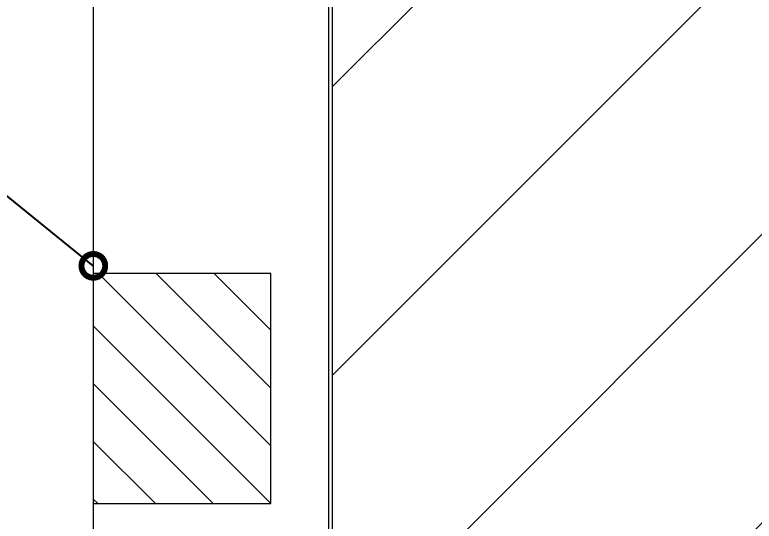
# Model space of a CAD drawing. Header units: millimetres. Extents: x 408913 to 1237273, y -191467 to -86666.
# Drawn here: x 876921 to 877544, y -182611 to -182184 of the extents above; entities that cross this region are included whole.
import ezdxf

# ---------------------------------------------------------------- set-up
doc = ezdxf.new("R2010")
doc.units = ezdxf.units.MM
doc.header["$LTSCALE"] = 35
doc.header["$PDMODE"] = 3
doc.linetypes.add('HIDDEN2', pattern=[0.1875, 0.125, -0.0625])
doc.layers.add('DIM', color=1, linetype='Continuous')
doc.layers.add('Layer2', color=167, linetype='HIDDEN2')
doc.layers.add('duong bao', color=7, linetype='Continuous', lineweight=20)
doc.layers.add('NDC_S_DIM', color=1, linetype='Continuous', lineweight=9)
doc.styles.add('NDC_ARIAL', font='arial.ttf', dxfattribs={"width": 0.85})
doc.styles.add('texdim', font='vntimeh.shx', dxfattribs={"width": 0.75})
doc.linetypes.add('ZIGZAG', pattern='A,0.00254,-5.08,[131,ltypeshp.shx,S=5.08,R=0,X=-5.08,Y=0],-10.16,[131,ltypeshp.shx,S=5.08,R=180,X=5.08,Y=0],-5.08', length=20.32254)
doc.dimstyles.new('40', dxfattribs={"dimscale": 40, "dimtxt": 1, "dimasz": 1, "dimexe": 0, "dimexo": 0, "dimgap": 0.3, "dimtad": 1, "dimdec": 0, "dimzin": 0, "dimdsep": 46, "dimtxsty": 'texdim', "dimblk": 'tick', "dimcen": 1, "dimclrd": 8, "dimclre": 8, "dimclrt": 3, "dimadec": 0, "dimazin": 0, "dimtfac": 1, "dimtdec": 0, "dimtix": 1, "dimtofl": 0, "dimtmove": 2, "dimatfit": 0, "dimldrblk": 'DOTSMALL', "dimfxl": 1, "dimtolj": 1, "dimtzin": 0, "dimlwe": -1, "dimarcsym": 0})
doc.dimstyles.new('NDC_1-100', dxfattribs={"dimscale": 100, "dimtxt": 2.2, "dimasz": 1, "dimexe": 1.5, "dimexo": 2, "dimgap": 0.8, "dimtad": 1, "dimdec": 0, "dimdsep": 46, "dimtxsty": 'NDC_ARIAL', "dimblk": 'DIMMARK', "dimcen": 49999.938995, "dimdle": 1.5, "dimclrd": 1, "dimclre": 1, "dimclrt": 3, "dimadec": 0, "dimazin": 0, "dimtfac": 1, "dimtdec": 0, "dimtix": 1, "dimtmove": 2, "dimatfit": 3, "dimfxl": 1, "dimarcsym": 0})

# ---------------------------------------------------------------- blocks, each defined once
blk = doc.blocks.new('_DOTSMALL')
at = {"color": 0, "linetype": 'ByBlock', "const_width": 0.5}
blk.add_lwpolyline([(-0.0625, 0, 1), (0.0625, 0, 1)], format="xyb", close=True, dxfattribs=at)
blk = doc.blocks.new('tick')
at = {"layer": 'Layer2'}
for p, q in [((-0.5, -0.5), (0.5, 0.5)), ((-1, 0), (0.8, 0))]:
    blk.add_line(p, q, dxfattribs=at)
blk = doc.blocks.new('DIMMARK')
at = {"layer": 'NDC_S_DIM', "color": 1}
blk.add_line((-1.5, 0), (1, 0), dxfattribs=at)
at = {"layer": 'NDC_S_DIM', "color": 2, "const_width": 0.15}
blk.add_lwpolyline([(-0.5, -0.5), (0.5, 0.5)], dxfattribs=at)
blk = doc.blocks.new('*D614')
at = {"layer": 'DEFPOINTS', "color": 0, "ltscale": 30, "transparency": 16777216}
for p in [(876777.29, -182499.08), (876987.31, -182499.08), (877051.48, -183023.93)]:
    blk.add_point(p, dxfattribs=at)
at = {"layer": 'DIM', "color": 1, "lineweight": -2, "ltscale": 30, "transparency": 16777216}
for p, q in [((876777.29, -182399.08), (876777.29, -182299.08)), ((876787.31, -182499.08), (876627.29, -182499.08)), ((876777.29, -183023.93), (876777.29, -182499.08)), ((876851.48, -183023.93), (876627.29, -183023.93)), ((876777.29, -183123.93), (876777.29, -183223.93))]:
    blk.add_line(p, q, dxfattribs=at)
at = {"layer": 'DIM', "color": 1, "lineweight": -2, "ltscale": 30, "transparency": 16777216, "xscale": 100, "yscale": 100, "zscale": 100}
for p, rotation in [((876777.29, -182499.08), 270), ((876777.29, -183023.93), 90)]:
    blk.add_blockref('DIMMARK', p, dxfattribs=dict(at, rotation=rotation))
at = {"layer": 'DIM', "color": 3, "ltscale": 30, "transparency": 16777216, "insert": (876584.97, -182761.51), "char_height": 220, "attachment_point": 5, "rotation": 90, "style": 'NDC_ARIAL'}
blk.add_mtext('50mm', dxfattribs=at)

msp = doc.modelspace()

# ---------------------------------------------------------------- hatches: boundary and pattern name
at = {"layer": 'duong bao', "ltscale": 200}
h = msp.add_hatch(dxfattribs=at)
h.set_pattern_fill('ANSI31', color=8, scale=1375, style=0)
h.set_pattern_definition([(45, (873249.81, -183023.93), (-121.534, 121.534), [])])
h.paths.add_polyline_path([(875610.82, -181795.97), (873249.81, -181795.97), (873249.81, -183023.93), (875610.82, -183023.93)])
h.paths.add_polyline_path([(879981.33, -181795.97), (877188.45, -181795.97), (877188.45, -183023.93), (878539.26, -183023.93), (879981.33, -183023.93)])
h = msp.add_hatch(dxfattribs=at)
h.set_pattern_fill('ANSI31', color=1, scale=275, style=0)
h.set_pattern_definition([(135, (877136.812, -182595.934), (24.307, 24.307), [])])
h.paths.add_polyline_path([(876987.31, -182595.93), (877136.81, -182595.93), (877136.81, -182402.22), (876987.31, -182402.22)])

# ---------------------------------------------------------------- linework, layer by layer
at = {"layer": 'duong bao', "color": 2, "ltscale": 200}
msp.add_lwpolyline([(876987.31, -180872.11), (876987.31, -183824.78), (876981.88, -183824.78)], dxfattribs=at)
at = {"layer": 'duong bao', "color": 3, "linetype": 'ZIGZAG', "ltscale": 0.02}
msp.add_lwpolyline([(877185.41, -181795.97), (877185.41, -183023.93)], dxfattribs=at)
at = {"layer": 'duong bao', "ltscale": 200}
msp.add_lwpolyline([(877188.45, -181795.97), (877188.45, -183023.93)], dxfattribs=at)
at = {"layer": 'duong bao', "color": 1, "ltscale": 200}
msp.add_lwpolyline([(877136.81, -182402.22), (876987.31, -182402.22), (876987.31, -182595.93), (877136.81, -182595.93)], close=True, dxfattribs=at)

# ---------------------------------------------------------------- dimensions: what is measured, and where the dimension line sits
at = {"layer": 'DIM', "ltscale": 30}
dim = msp.add_linear_dim(base=(876777.29, -182499.08), p1=(877051.48, -183023.93), p2=(876987.31, -182499.08), angle=90, text='50mm', dimstyle='NDC_1-100', dxfattribs=at)
dim.commit()
dim.dimension.update_dxf_attribs({"geometry": '*D614', "text_midpoint": (876584.97, -182761.51)})

# ---------------------------------------------------------------- leaders
at = {"layer": 'duong bao', "color": 3, "ltscale": 200}
msp.add_leader([(876987.31, -182395.81), (875467.07, -181166.37), (873278.22, -181166.37)], dimstyle='40', dxfattribs=at)

doc.saveas('drawing.dxf')
